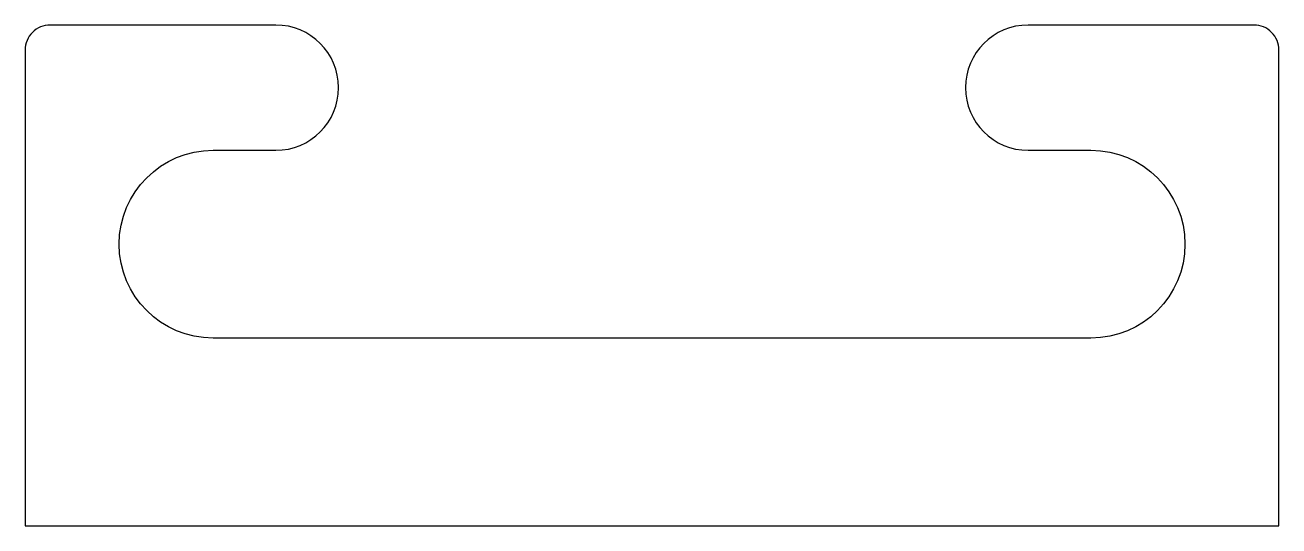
# Model space of a CAD drawing. Extents: x 149.8 to 169.8, y 218.1 to 226.1.
import ezdxf

# ---------------------------------------------------------------- set-up
doc = ezdxf.new("R2010")
doc.units = 0
doc.header["$LTSCALE"] = 15
doc.layers.get('0').update_dxf_attribs({"linetype": 'CONTINUOUS'})

msp = doc.modelspace()

# ---------------------------------------------------------------- linework, layer by layer
at = {"color": 0, "linetype": 'BYBLOCK'}
msp.add_lwpolyline([(169.785, 225.743, 0.414214), (169.385, 226.143), (165.785, 226.143, 1), (165.785, 224.143), (166.785, 224.143, -1), (166.785, 221.143), (152.785, 221.143, -1), (152.785, 224.143), (153.785, 224.143, 1), (153.785, 226.143), (150.185, 226.143, 0.414214), (149.785, 225.743), (149.785, 218.143), (169.785, 218.143)], format="xyb", close=True, dxfattribs=at)

doc.saveas('drawing.dxf')
